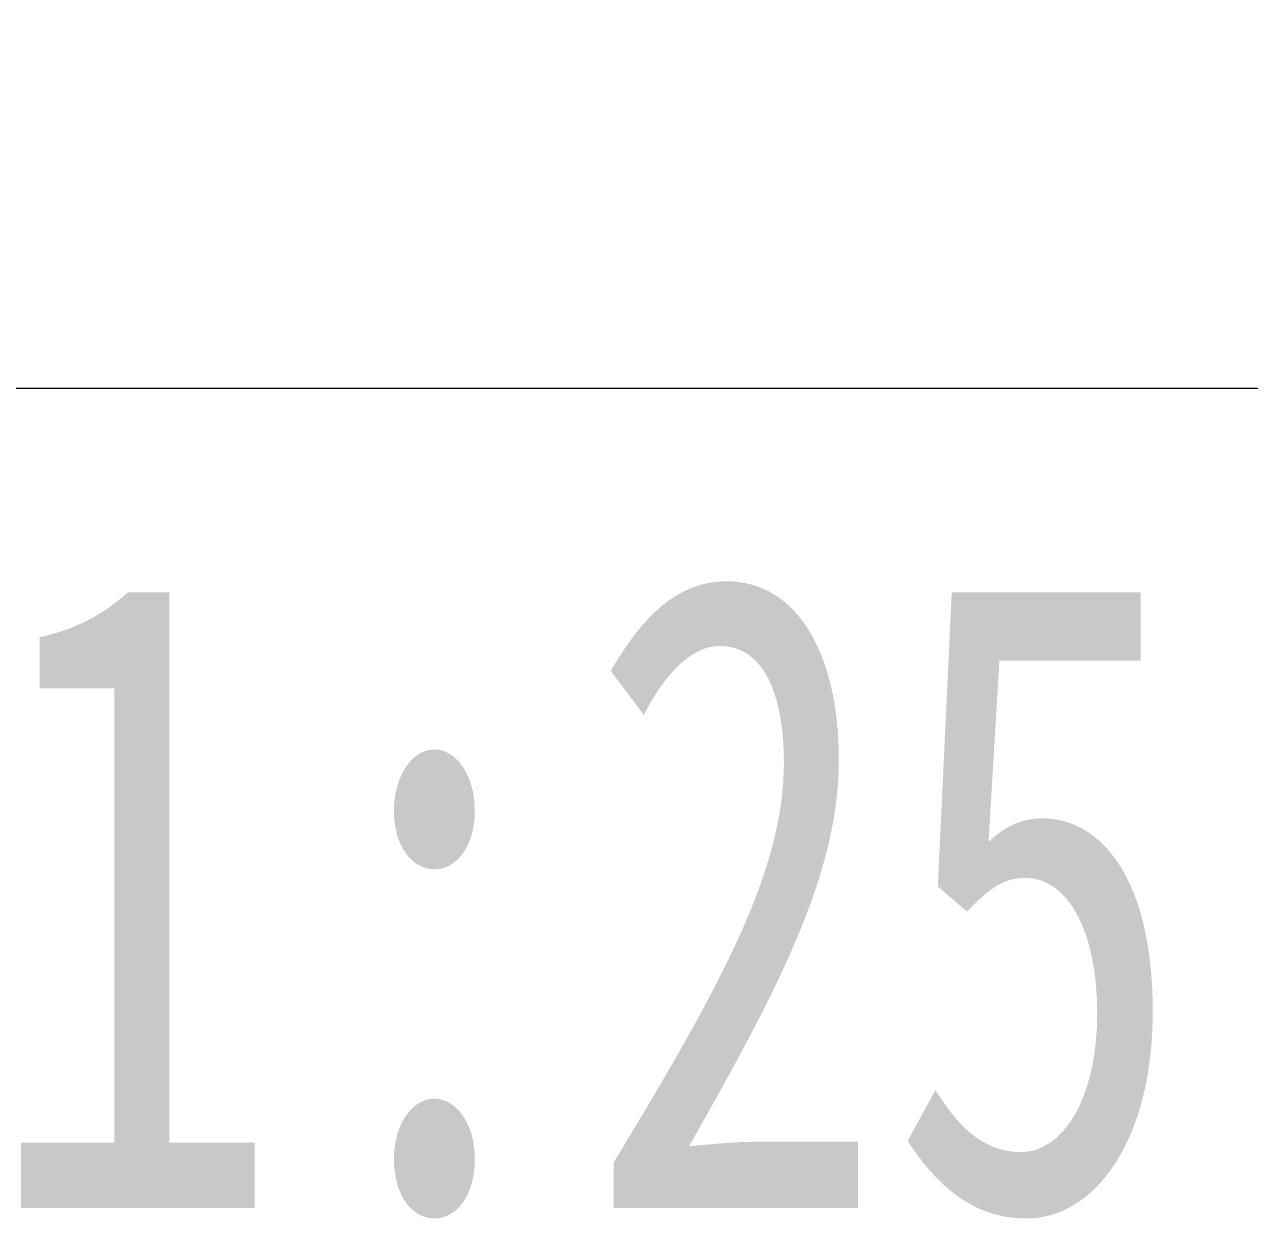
# Model space of a CAD drawing. Header units: inches. Extents: x -3733042 to -3450527, y 579159 to 997713.
# Drawn here: x -3728195 to -3724813, y 635420 to 638717 of the extents above; entities that cross this region are included whole.
import ezdxf

# ---------------------------------------------------------------- set-up
doc = ezdxf.new("R2010")
doc.units = ezdxf.units.IN
doc.header["$LTSCALE"] = 1000
doc.header["$MEASUREMENT"] = 0
doc.layers.add('PUB_TEXT', color=7, linetype='Continuous', lineweight=18)
doc.layers.add('PUB_TITLE', color=153, linetype='Continuous', lineweight=18)
doc.styles.add('CHINESE', font='', dxfattribs={"width": 0.7})
doc.styles.get('CHINESE').set_extended_font_data('黑体')

msp = doc.modelspace()

# ---------------------------------------------------------------- linework, layer by layer
at = {"layer": 'PUB_TITLE'}
msp.add_lwpolyline([(-3643264.60954366, 637712.5960888528), (-3643264.60954366, 700712.5960888528), (-3732364.60954366, 700712.5960888528), (-3732364.60954366, 637712.5960888528)], close=True, dxfattribs=at)

# ---------------------------------------------------------------- texts
at = {"layer": 'PUB_TEXT', "insert": (-3730813.709365395, 635419.7144293508), "char_height": 1750, "width": 9073.94662921317, "attachment_point": 7, "style": 'CHINESE'}
msp.add_mtext('A2 1:25', dxfattribs=at)

doc.saveas('drawing.dxf')
